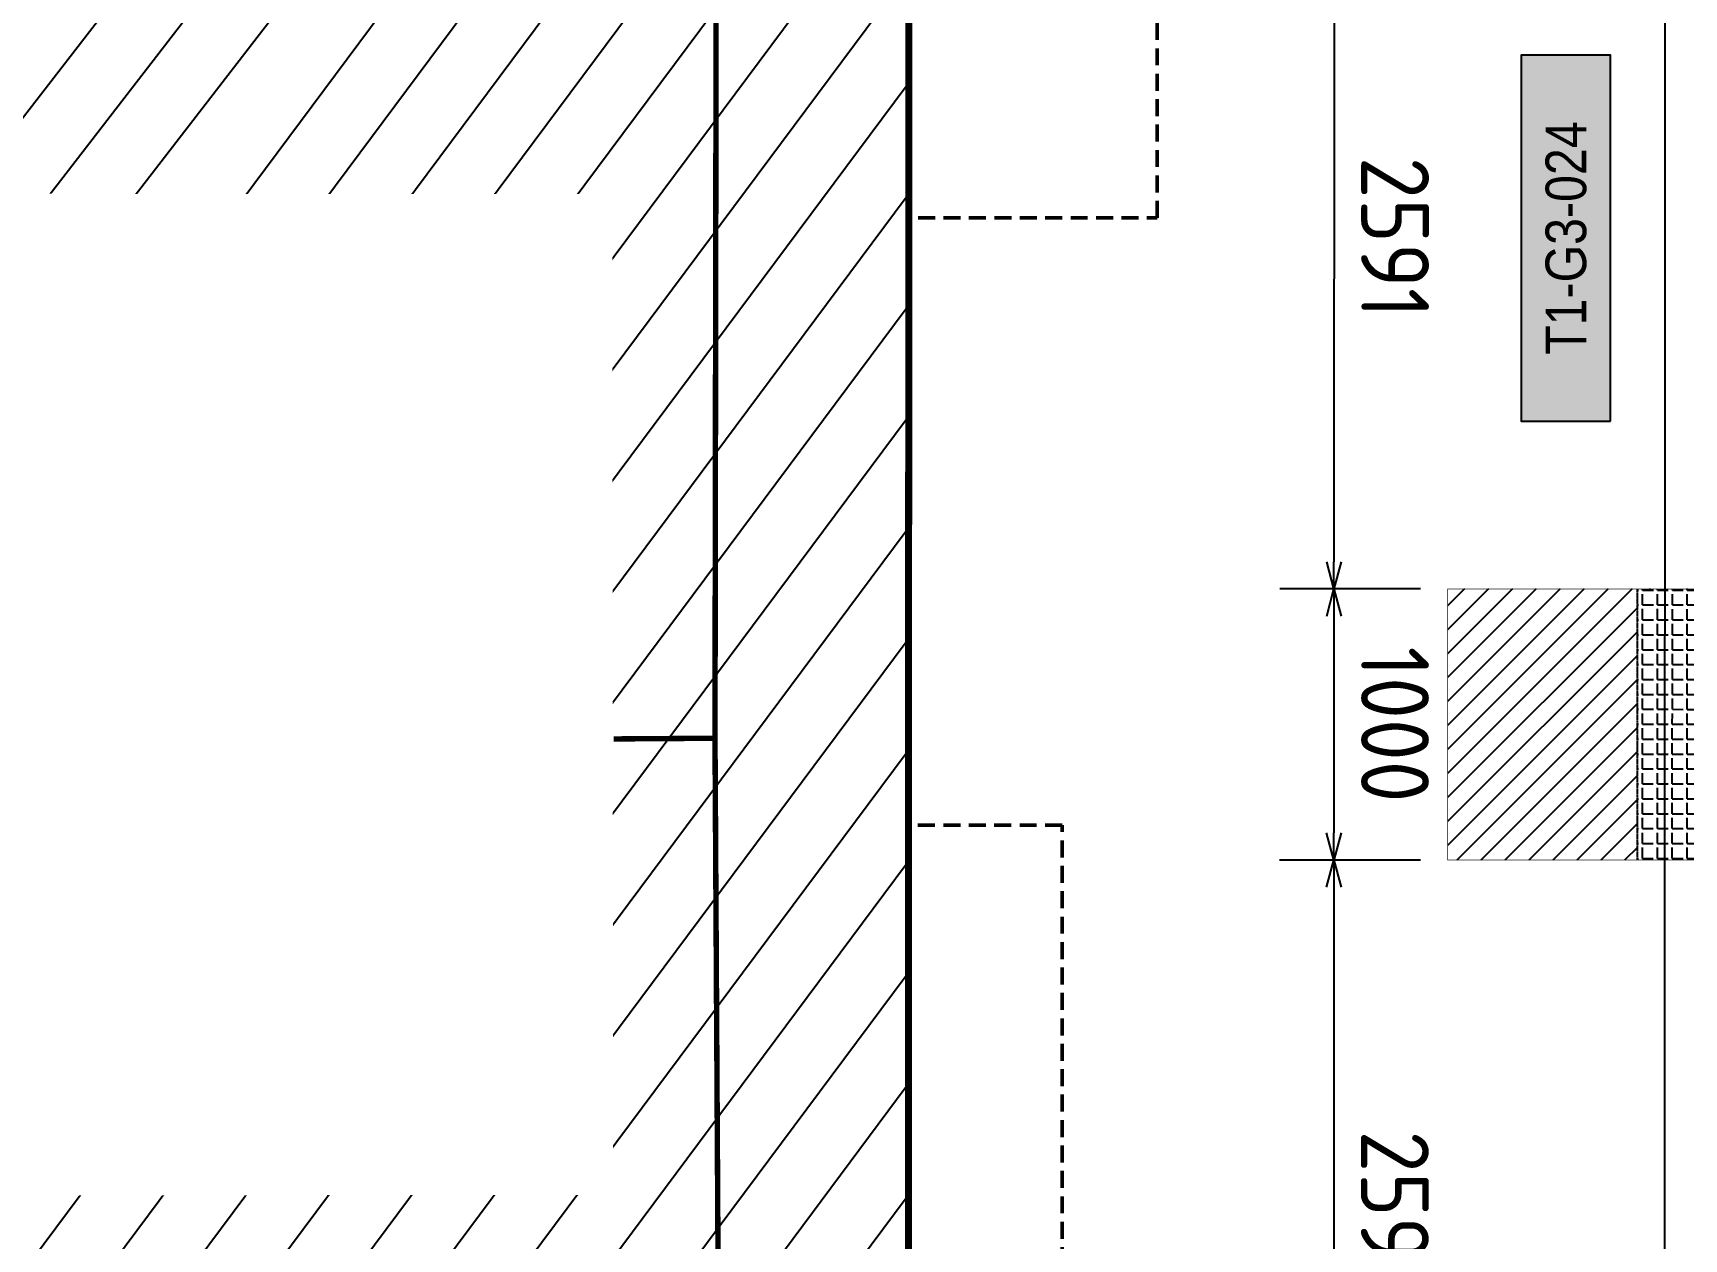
# Model space of a CAD drawing. Header units: centimetres. Extents: x -6122352 to 7132207, y -1694241 to 1947892.
# Drawn here: x 249355 to 255441, y -103209 to -98761 of the extents above; entities that cross this region are included whole.
import ezdxf
from ezdxf.enums import TextEntityAlignment as Align
from ezdxf.xclip import XClip

# ---------------------------------------------------------------- set-up
doc = ezdxf.new("R2010")
doc.units = ezdxf.units.CM
doc.header["$MEASUREMENT"] = 0
doc.header["$XCLIPFRAME"] = 2
doc.header["$PDMODE"] = 66
doc.header["$PDSIZE"] = 100
doc.linetypes.add('DASHED2', pattern=[0.375, 0.25, -0.125])
doc.linetypes.add('XR-AR-END-SETTING OUT PLAN$0$23261-XR-AR-SI-GF$0$HIDDEN', pattern=[0.375, 0.25, -0.125])
doc.layers.add('08-Compound Wall-2', color=6, linetype='Continuous', lineweight=25, true_color=0xff00ff)
for name, color, linetype in [('23585-XR-AR-BOUNDARY WALLS AND SETBACKS$0$setback', 7, 'XR-AR-END-SETTING OUT PLAN$0$23261-XR-AR-SI-GF$0$HIDDEN'), ('@MI-FOOTINGS', 7, 'Continuous'), ('@MI-REF LAYER', 7, 'Continuous'), ('@MI-TYPE-01', 30, 'Continuous'), ('@MI-TYPE-02', 6, 'Continuous'), ('B_TH_6', 7, 'Continuous'), ('PANEL-TAGS', 7, 'Continuous')]:
    doc.layers.add(name, color=color, linetype=linetype)
for name, color, linetype, lineweight in [('@ Foundations', 4, 'DASHED2', 50), ('A-ANNO-TEXT', 3, 'Continuous', 25), ('XR-AR-END-SETTING OUT PLAN$0$23585-XR-AR-END-GROUND FLOOR$0$A-GLAZ-SILL', 8, 'Continuous', 5), ('XR-AR-END-SETTING OUT PLAN$0$23585-XR-AR-END-GROUND FLOOR$0$A-GLAZ-WNDO', 232, 'Continuous', 9), ('XR-AR-END-SETTING OUT PLAN$0$23585-XR-AR-END-GROUND FLOOR$0$A-WALL', 7, 'Continuous', 30), ('XR-AR-END-SETTING OUT PLAN$0$23585-XR-AR-END-GROUND FLOOR$0$S-COLS', 51, 'Continuous', 40), ('XR-AR-END-SETTING OUT PLAN$0$23585-XR-AR-END-GROUND FLOOR$0$S-COLS-PATT', 8, 'Continuous', 5)]:
    doc.layers.add(name, color=color, linetype=linetype, lineweight=lineweight)
doc.styles.add('PANELTAG_STYLE', font='arial.ttf')
doc.styles.add('Schueco-BEMSTIL', font='isocpeur.ttf', dxfattribs={"width": 0.9})
doc.dimstyles.new('MI- JWC-TXT-2.5 MM', dxfattribs={"dimscale": 1.5, "dimtxt": 2.5, "dimasz": 1, "dimexe": 2, "dimexo": 1, "dimgap": 1, "dimtad": 1, "dimdec": 0, "dimdsep": 46, "dimtxsty": 'Schueco-BEMSTIL', "dimblk": 'OPEN30', "dimcen": 0, "dimdle": 2, "dimclrd": 140, "dimclre": 8, "dimclrt": 40, "dimadec": 0, "dimazin": 2, "dimtfac": 1, "dimtdec": 0, "dimtix": 1, "dimtmove": 2, "dimatfit": 3, "dimldrblk": 'OPEN', "dimfxl": 2, "dimlwd": -1, "dimlwe": -1, "dimarcsym": 0})

# ---------------------------------------------------------------- blocks, each defined once
blk = doc.blocks.new('23585-XR-AR-BOUNDARY WALLS AND SETBACKS')
at = {"layer": '08-Compound Wall-2'}
blk.add_lwpolyline([(496590.0186582093, 2768988.284828479), (496607.6401258906, 2768972.138787266), (496613.7539693442, 2768978.811455831), (496617.8073715794, 2768983.235058272), (496621.8607700586, 2768987.658856611), (496625.9143717182, 2768992.082658424), (496629.9677715798, 2768996.506258272), (496634.0211700581, 2769000.930056612), (496638.0745700577, 2769005.353856611), (496644.1196554032, 2769011.951394015), (496626.4977833913, 2769028.096843217)], dxfattribs=at)
at = {"layer": '23585-XR-AR-BOUNDARY WALLS AND SETBACKS$0$setback', "ltscale": 40, "const_width": 0.05}
blk.add_lwpolyline([(496625.7121300897, 2769025.019131922), (496621.5590258625, 2769020.486725447), (496617.5056491076, 2769016.062950816), (496613.4522491083, 2769011.639150815), (496609.3988491075, 2769007.215350816), (496605.3454491081, 2769002.791550815), (496601.2920491073, 2768998.367750816), (496597.238851193, 2768993.944153091), (496593.0837953825, 2768989.409605141), (496607.4610767625, 2768976.236118012), (496611.6157803537, 2768980.77057498), (496615.6692474207, 2768985.194248177), (496619.7226017814, 2768989.617998366), (496623.7762515889, 2768994.041852726), (496627.8296474217, 2768998.465448176), (496631.8830017802, 2769002.889198367), (496635.9364017802, 2769007.312998367), (496640.0898518692, 2769011.846026562), (496625.7121300897, 2769025.019131922)], dxfattribs=at)
blk = doc.blocks.new('A$C9d9485f6')
at = {"layer": 'A-ANNO-TEXT', "rotation": 312.4881850805905}
blk.add_blockref('23585-XR-AR-BOUNDARY WALLS AND SETBACKS', (-2377088.534775567, -1504219.252137818), dxfattribs=at)
blk = doc.blocks.new('XR-AR-END-SETTING OUT PLAN$0$23585-XR-AR-END-GROUND FLOOR$0$A$C75a8815d')
at = {"layer": 'XR-AR-END-SETTING OUT PLAN$0$23585-XR-AR-END-GROUND FLOOR$0$S-COLS', "color": 252, "lineweight": 30}
blk.add_lwpolyline([(0.04718828201293945, 13139.86978554726), (0.04718828201293945, 12139.86978602409), (250.0471882820129, 12139.86978626251), (250.0471882820129, 13139.86978602409)], close=True, dxfattribs=at)
blk = doc.blocks.new('XR-AR-END-SETTING OUT PLAN')
at = {"layer": 'XR-AR-END-SETTING OUT PLAN$0$23585-XR-AR-END-GROUND FLOOR$0$A-GLAZ-SILL', "color": 8}
blk.add_line((3250.293349877, 17540.34097003937), (3250.10262234509, 14849.99877500534), dxfattribs=at)
at = {"layer": 'XR-AR-END-SETTING OUT PLAN$0$23585-XR-AR-END-GROUND FLOOR$0$A-GLAZ-WNDO', "color": 8}
for p, q in [((3000.293349280953, 17540.3409705162), (3000.102621987462, 14849.99877643585)), ((3000.293349280953, 17540.3409705162), (3250.293349877, 17540.34097003937)), ((3150.102621391416, 14849.99877738953), (3150.293349221349, 17540.34097099304)), ((3000.293349221349, 17490.34097003937), (3150.293349042535, 17490.34097003937)), ((3150.102551832795, 16727.16475534439), (3000.1025518924, 16727.16475534439)), ((3150.102552130818, 16677.16475534439), (3000.102551653981, 16677.16475582123)), ((3150.103230431676, 15777.16475534439), (3000.103229954839, 15777.16475534439)), ((3150.103230431676, 15727.16475486755), (3000.103229954839, 15727.16475582123)), ((3150.102621510625, 14899.99877643585), (3000.102621987462, 14899.99877595901)), ((3000.102621987462, 14849.99877643585), (3250.10262234509, 14849.99877500534))]:
    blk.add_line(p, q, dxfattribs=at)
for points in [[(3050.295387819409, 17490.34096956253), (3050.102551594377, 16727.16475534439)], [(3050.102551832795, 16677.16475486755), (3050.103230193257, 15777.16475582123)], [(3050.103229895234, 15727.16475582123), (3050.102622106671, 14899.99877643585)]]:
    blk.add_lwpolyline(points, dxfattribs=at)
at = {"layer": 'XR-AR-END-SETTING OUT PLAN$0$23585-XR-AR-END-GROUND FLOOR$0$A-WALL', "color": 8}
for points in [[(3550.084660723805, 19773.27214288712), (3550.084660485387, 19523.2703499794), (3250.082569018006, 19523.2703499794), (3250.293485656381, 17540.34097003937), (3000.294974222779, 17540.34096956253), (3000.084657981992, 19773.27214288712)], [(3000.102068737149, 12899.99910259247), (3250.103869214654, 12899.99910211563), (3250.103198900819, 13749.9988026619), (3250.102675631642, 14849.99877595901), (3000.10211391747, 14849.99877595901)]]:
    blk.add_lwpolyline(points, close=True, dxfattribs=at)
at = {"layer": 'XR-AR-END-SETTING OUT PLAN$0$23585-XR-AR-END-GROUND FLOOR$0$S-COLS-PATT', "color": 8}
blk.add_blockref('XR-AR-END-SETTING OUT PLAN$0$23585-XR-AR-END-GROUND FLOOR$0$A$C75a8815d', (3000.129344239831, 5499.998310089111), dxfattribs=at)
blk = doc.blocks.new('END UNIT')
at = {"xscale": 0.001, "yscale": 0.001, "zscale": 0.001}
blk.add_blockref('XR-AR-END-SETTING OUT PLAN', (-9.150201729830158, 0), dxfattribs=at)
blk = doc.blocks.new('TH_6')
blk.add_blockref('END UNIT', (495802.3053798428, 2769163.996563952))
blk = doc.blocks.new('A$Ce2a03a74')
at = {"layer": 'B_TH_6', "xscale": 999.9914829579993, "yscale": 999.9914829579993, "zscale": 999.9914829579993}
blk.add_blockref('TH_6', (-495790404.5228079, -2769140733.343811), dxfattribs=at)
blk = doc.blocks.new('23585-XR-AR-MALDIVE-2$0$TH_6')
at = {"ltscale": 10, "xscale": 0.00100002623446598, "yscale": 0.00100002623446598, "zscale": 0.00100002623446598}
blk.add_blockref('A$Ce2a03a74', (495794.6272259735, 2769164.318430193), dxfattribs=at)
at = {"layer": '@ Foundations', "linetype": 'DASHED2', "ltscale": 0.25}
for points in [[(495795.5803812214, 2769181.186754167), (495796.9803812215, 2769181.186754167), (495796.9803812215, 2769183.086754167), (495795.5803812214, 2769183.086754167)], [(495795.2302812214, 2769176.246854167), (495797.3302812214, 2769176.246854167), (495797.3302812214, 2769178.946854167), (495795.2302812214, 2769178.946854167)]]:
    blk.add_lwpolyline(points, close=True, dxfattribs=at)
blk = doc.blocks.new('T1-FOOTING')
at = {"transparency": 33554679}
h = blk.add_hatch(dxfattribs=at)
h.set_pattern_fill('ANGLE', color=256, scale=500)
h.set_pattern_definition([(0, (0, 0), (0, 137.5), [100, -37.5]), (90, (0, 0), (-137.5, 8.419446744138054e-15), [100, -37.5])])
h.paths.add_polyline_path([(-500, -300.0000000000218), (499.9999999999964, -300.0000000000218), (499.9999999999964, -1.818989403545856e-11), (-500, -1.818989403545856e-11)])
h.paths.add_polyline_path([(-499.75, -299.7500000000218), (499.7499999999964, -299.7500000000218), (499.7499999999964, -0.2500000000181899), (-499.75, -0.2500000000181899)], flags=16)
h = blk.add_hatch(dxfattribs=at)
h.set_pattern_fill('ANGLE', color=8, scale=200)
h.set_pattern_definition([(0, (0, 0), (0, 55.00000000000001), [40, -15]), (90, (0, 0), (-55.00000000000001, 3.367778697655222e-15), [40, -15])])
h.paths.add_polyline_path([(500.0000000000025, -300.0000000000218), (500.0000000000035, -1.818989403545856e-11), (-500, -1.816147232602816e-11), (-499.9999999999989, -300.0000000000291)])
h = blk.add_hatch(dxfattribs=at)
h.set_pattern_fill('ANSI31', color=8, scale=500)
h.set_pattern_definition([(45, (0, 0), (-44.19417382415922, 44.19417382415922), [])])
h.paths.add_polyline_path([(500, -1000.000000000015), (500.0000000000025, -300.0000000000218), (-499.9999999999989, -300.000000000029), (-499.9999999999964, -1000.000000000011)])
at = {"layer": '@MI-TYPE-01', "color": 240, "linetype": 'DASHED2', "true_color": 0xed1f24}
blk.add_line((-500.0000000000073, -300.0000000000291), (499.9999999999964, -300.0000000000218), dxfattribs=at)
at = {"layer": '@MI-TYPE-01', "color": 240, "true_color": 0xed1f24, "const_width": 2.5}
blk.add_lwpolyline([(-500, -1.818989403545856e-11), (500.0000000000036, -1.818989403545856e-11), (500, -1000.000000000015), (-499.9999999999964, -1000.000000000011)], close=True, dxfattribs=at)
blk = doc.blocks.new('_Open30')
at = {"color": 0, "linetype": 'ByBlock', "lineweight": -2}
for p, q in [((-1, 0.26794919), (0, 0)), ((0, 0), (-1, -0.26794919)), ((0, 0), (-1, 0))]:
    blk.add_line(p, q, dxfattribs=at)
blk = doc.blocks.new('*D1412')
at = {"layer": '@MI-TYPE-02', "color": 8, "transparency": 16777216}
for p, q in [((-1106.078328080239, 34273.55636641793), (-1624.796723947138, 34273.4634264084)), ((-1105.463856500515, 31682.71337410346), (-1624.332516437232, 31682.62040717077))]:
    blk.add_line(p, q, dxfattribs=at)
at = {"layer": '@MI-TYPE-02', "color": 140, "transparency": 16777216}
blk.add_line((-1424.778809919702, 34173.49926248896), (-1424.350436885216, 31782.65624004105), dxfattribs=at)
at = {"layer": 'Defpoints', "color": 0, "transparency": 16777216}
for p in [(-1006.078329685377, 34273.57428365564), (-1424.332519647506, 31682.65624164619), (-1005.463858105652, 31682.73129134117)]:
    blk.add_point(p, dxfattribs=at)
at = {"layer": '@MI-TYPE-02', "color": 140, "transparency": 16777216, "xscale": 100, "yscale": 100, "zscale": 100}
for p, rotation in [((-1424.796727157412, 34273.49926088382), 90.01026582106819), ((-1424.332519647506, 31682.65624164619), 270.0102658210682)]:
    blk.add_blockref('_Open30', p, dxfattribs=dict(at, rotation=rotation))
at = {"layer": '@MI-TYPE-02', "color": 40, "transparency": 16777216, "insert": (-1199.564627014013, 32978.11806504986), "char_height": 250, "attachment_point": 5, "rotation": 270.0102658210682, "style": 'Schueco-BEMSTIL'}
blk.add_mtext('2591', dxfattribs=at)
blk = doc.blocks.new('_Open')
at = {"color": 0, "linetype": 'ByBlock', "lineweight": -2}
for p, q in [((-1, 0.1666666666666667), (0, 0)), ((-1, -0.1666666666666667), (0, 0)), ((0, 0), (-1, 0))]:
    blk.add_line(p, q, dxfattribs=at)
blk = doc.blocks.new('*D1413')
at = {"layer": '@MI-TYPE-02', "color": 8, "transparency": 16777216}
for p, q in [((-1105.463856500515, 31682.71337410346), (-1624.332516437231, 31682.62040717077)), ((-1105.288516619485, 30682.7133894755), (-1624.15334406013, 30682.62042322948))]:
    blk.add_line(p, q, dxfattribs=at)
at = {"layer": '@MI-TYPE-02', "color": 140, "transparency": 16777216}
blk.add_line((-1424.314602409795, 31582.65624325132), (-1424.171264508115, 30782.65625609977), dxfattribs=at)
at = {"layer": 'Defpoints', "color": 0, "transparency": 16777216}
for p in [(-1005.463858105652, 31682.73129134117), (-1424.153347270405, 30682.6562577049), (-1005.288518224622, 30682.73130671321)]:
    blk.add_point(p, dxfattribs=at)
at = {"layer": '@MI-TYPE-02', "color": 140, "transparency": 16777216, "xscale": 100, "yscale": 100, "zscale": 100}
for p, rotation in [((-1424.332519647505, 31682.65624164619), 90.01026582106819), ((-1424.153347270405, 30682.6562577049), 270.0102658210682)]:
    blk.add_blockref('_Open30', p, dxfattribs=dict(at, rotation=rotation))
at = {"layer": '@MI-TYPE-02', "color": 40, "transparency": 16777216, "insert": (-1199.242937070509, 31182.6965634604), "char_height": 250, "attachment_point": 5, "rotation": 270.0102658210682, "style": 'Schueco-BEMSTIL'}
blk.add_mtext('1000', dxfattribs=at)
blk = doc.blocks.new('*D1414')
at = {"layer": '@MI-TYPE-02', "color": 8, "transparency": 16777216}
for p, q in [((-1105.288516619485, 30682.7133894755), (-1624.15334406013, 30682.62042322948)), ((-1104.824068595652, 28091.58937047909), (-1623.689086202822, 28091.496404199))]:
    blk.add_line(p, q, dxfattribs=at)
at = {"layer": '@MI-TYPE-02', "color": 140, "transparency": 16777216}
blk.add_line((-1424.135430032694, 30582.65625931004), (-1423.707006650807, 28191.53223706928), dxfattribs=at)
at = {"layer": 'Defpoints', "color": 0, "transparency": 16777216}
for p in [(-1005.288518224622, 30682.73130671321), (-1423.689089413096, 28091.53223867442), (-1004.824070200789, 28091.6072877168)]:
    blk.add_point(p, dxfattribs=at)
at = {"layer": '@MI-TYPE-02', "color": 140, "transparency": 16777216, "xscale": 100, "yscale": 100, "zscale": 100}
for p, rotation in [((-1424.153347270404, 30682.6562577049), 90.01026582106819), ((-1423.689089413096, 28091.53223867442), 270.0102658210682)]:
    blk.add_blockref('_Open30', p, dxfattribs=dict(at, rotation=rotation))
at = {"layer": '@MI-TYPE-02', "color": 40, "transparency": 16777216, "insert": (-1198.921221953305, 29387.13456197452), "char_height": 250, "attachment_point": 5, "rotation": 270.0102658210682, "style": 'Schueco-BEMSTIL'}
blk.add_mtext('2591', dxfattribs=at)
blk = doc.blocks.new('M3 REF WITH TABLES')
at = {"color": 1, "const_width": 0.01999999999999999}
blk.add_lwpolyline([(169.2289644776611, 184.6094766515307), (169.4044191108551, 179.5361327165738), (179.167426383181, 170.5665856567211), (178.9173419086728, 170.289808339905), (179.167426383181, 170.5665856567211), (181.5521678143414, 168.4076994340867), (186.6373185083503, 168.5514786760323)], dxfattribs=at)
blk = doc.blocks.new('PANELTAG')
at = {"layer": 'PANEL-TAGS', "color": 1}
blk.add_lwpolyline([(-13.49999999999989, -3.300000000000182), (13.50000000000011, -3.300000000000182), (13.50000000000011, 3.299999999999727), (-13.49999999999989, 3.299999999999727)], close=True, dxfattribs=at)
at = {"layer": 'PANEL-TAGS', "color": 40, "true_color": 0xffd700}
blk.add_solid([(-13.49999999999989, -3.300000000000182), (13.50000000000011, -3.300000000000182), (-13.49999999999989, 3.299999999999727), (13.50000000000011, 3.299999999999727)], dxfattribs=at)
at = {"layer": 'PANEL-TAGS', "color": 5, "style": 'PANELTAG_STYLE', "width": 0.85}
blk.add_attdef('TAGNO', text='', height=3, dxfattribs=at).set_placement((1.13686837721616e-13, -4.547473508864641e-13), align=Align.MIDDLE)
blk = doc.blocks.new('T1-PARTITON 2')
at = {"layer": '@MI-FOOTINGS', "color": 240, "true_color": 0xed1f24, "xscale": -1, "rotation": 270.0100462352146}
blk.add_blockref('T1-FOOTING', (-5.376203537161928, 31182.90663890823), dxfattribs=at)
at = {"layer": '@MI-TYPE-02'}
for base, p1, p2, picture, middle in [((-1424.332519647506, 31682.65624164619), (-1006.078329685377, 34273.57428365565), (-1005.463858105653, 31682.73129134118), '*D1412', (-1199.564627014013, 32978.11806504986)), ((-1424.153347270405, 30682.6562577049), (-1005.463858105653, 31682.73129134118), (-1005.288518224623, 30682.73130671322), '*D1413', (-1199.242937070509, 31182.6965634604)), ((-1423.689089413096, 28091.53223867442), (-1005.288518224623, 30682.73130671322), (-1004.82407020079, 28091.60728771682), '*D1414', (-1198.921221953305, 29387.13456197452))]:
    dim = blk.add_linear_dim(base=base, p1=p1, p2=p2, angle=90.01026582106819, dimstyle='MI- JWC-TXT-2.5 MM', dxfattribs=at)
    dim.commit()
    dim.dimension.update_dxf_attribs({"geometry": picture, "text_midpoint": middle})

msp = doc.modelspace()

# ---------------------------------------------------------------- block references
at = {"layer": '@MI-REF LAYER', "xscale": 1000, "yscale": 1000, "zscale": 1000}
msp.add_blockref('A$C9d9485f6', (-23958.95045533385, 48155.57226163784), dxfattribs=at)

# ---------------------------------------------------------------- next in the draw order: block references
at = {"layer": '@MI-REF LAYER'}
ref = msp.add_blockref('23585-XR-AR-MALDIVE-2$0$TH_6', (496524268.6545767, 2768994320.830919), dxfattribs=dict(at, xscale=1000, yscale=1000, zscale=1000, rotation=179.990160682611))
XClip(ref).set_block_clipping_path([(495847.39542710176, 2769163.9966276083), (495847.39563282486, 2769187.926646854), (495838.3053825917, 2769187.89655067), (495832.3055219082, 2769187.896685781), (495826.30551932706, 2769187.89668578), (495820.3053769227, 2769187.8968332373), (495814.30551975453, 2769187.8969683493), (495808.3055171734, 2769187.896968348), (495802.30551234074, 2769187.896968346), (495793.35733161494, 2769187.9369333955), (495793.3580750036, 2769163.9970191354)])

# ---------------------------------------------------------------- next in the draw order: block references
at = {"layer": '@MI-TYPE-01', "rotation": 359.977467402098}
msp.add_blockref('T1-PARTITON 2', (255562.3418938189, -132494.7734633891), dxfattribs=at)
at = {"layer": 'PANEL-TAGS'}
ref = msp.add_blockref('PANELTAG', (255005.4940454857, -99517.90692917074), dxfattribs=dict(at, xscale=50.00000000000001, yscale=50.00000000000001, zscale=50.00000000000001, rotation=90.00000000000001))
ref.add_attrib('TAGNO', 'T1-G3-024', dxfattribs={"color": 5, "height": 150, "rotation": 90, "style": 'PANELTAG_STYLE', "width": 0.8499999999999999}).set_placement((255005.4940454857, -99517.90692917074), align=Align.MIDDLE_CENTER)

# ---------------------------------------------------------------- next in the draw order: wipeouts: each hides what was drawn before it
at = {"color": 10}
msp.add_wipeout([(252571.64663500263, -104266.17502721732), (252574.04834374416, -89992.65161863879), (204273.0485455182, -89984.37403878986), (204271.86485556158, -104257.89816341558), (210520.58342802094, -104258.96917011886), (210520.83693717216, -103956.93275949376), (246321.72131545804, -103964.468763764), (246321.6697864763, -104265.10527748596), (252572.9458569591, -104266.19283814752)], dxfattribs=at).dxf.layer = '@MI-REF LAYER'

# ---------------------------------------------------------------- next in the draw order: hatches: boundary and pattern name
at = {"layer": '@MI-REF LAYER'}
h = msp.add_hatch(dxfattribs=at)
h.set_pattern_fill('ANSI31', color=256, scale=1999.999998458916, angle=-173.2772265783046)
h.set_pattern_definition([(231.7227734216954, (2377218874.4571, 1504033322.391405), (196.2556630601348, -154.8667640925874), [])])
h.paths.add_polyline_path([(204274.3530295136, -89984.27800821053), (204273.1173007907, -104257.803067239), (210521.8879095342, -104258.8902129964), (210522.1414211899, -103956.8376690091), (246323.0257991449, -103964.3736765072), (246322.9742676067, -104265.0263125887), (252572.9511160579, -104266.0975245901), (252575.3470508363, -89992.55653020798)])

# ---------------------------------------------------------------- next in the draw order: linework, layer by layer
at = {"layer": '@MI-REF LAYER', "color": 1, "const_width": 20}
msp.add_lwpolyline([(255511.3704138506, -84548.35692494483), (251888.7174104509, -88104.47675245802), (251868.7559218637, -101362.2551107417), (251495.739131827, -101364.7852974486), (251868.7559218637, -101362.2551107417), (251887.508508698, -104578.9972135936), (255428.245166019, -108231.7515133922)], dxfattribs=at)

# ---------------------------------------------------------------- next in the draw order: wipeouts: each hides what was drawn before it
at = {"color": 10}
msp.add_wipeout([(251489.82126355846, -99355.13572739804), (244520.32871327022, -99353.07519088617), (244524.02471135903, -103053.0733450258), (251493.50824876307, -103046.11139666013), (251489.812250862, -99346.11324272546)], dxfattribs=at).dxf.layer = '@MI-REF LAYER'

# ---------------------------------------------------------------- next in the draw order: linework, layer by layer
at = {"layer": '@MI-REF LAYER', "const_width": 5.000000000000002}
msp.add_lwpolyline([(252574.0425669921, -89992.65161748626), (204273.04854563, -89984.37309544587), (204271.8128169072, -104257.8981544743), (210520.58342569, -104258.9853002747), (210520.8369373458, -103956.9327562874), (246321.7213152614, -103964.4687637425), (246321.6697837625, -104265.1213998669), (252571.6466322137, -104266.1926118684)], close=True, dxfattribs=at)

# ---------------------------------------------------------------- next in the draw order: block references
at = {"layer": '@MI-REF LAYER', "xscale": 1000, "yscale": 1000, "zscale": 1000, "rotation": 312.4882889992022}
msp.add_blockref('M3 REF WITH TABLES', (5073.57098191743, -84448.84299303715), dxfattribs=at)

doc.saveas('drawing.dxf')
